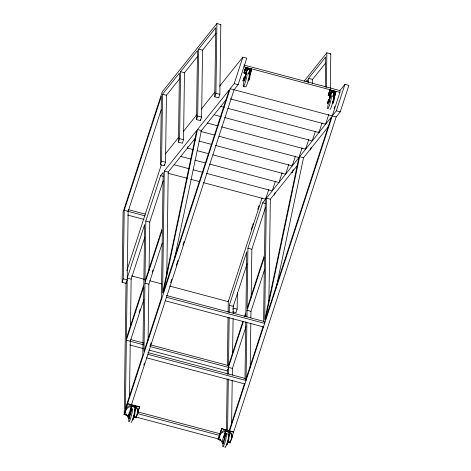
<?xml version="1.0" encoding="UTF-8"?>
<svg xmlns="http://www.w3.org/2000/svg" width="471" height="471" viewBox="0 0 471 471"><rect width="100%" height="100%" fill="white"/><g stroke="black" fill="none" stroke-linecap="round" stroke-linejoin="round"><path stroke-width="0.71" d="M179.698 78.716L166.457 95.266L165.521 162.224L164.373 165.751L160.44 164.709L161.4 96.19L124.22 210.325L123.261 278.844L127.188 279.886L126.04 283.418L122.113 282.376L123.096 212.068L162.265 91.816L216.895 23.55L220.822 24.592L219.845 94.33L218.697 97.862L214.77 96.814L215.736 27.73L198.632 49.102L197.696 116.06L196.548 119.587L200.475 120.635L201.623 117.102L202.559 50.15L216.059 33.276M127.582 415.622L124.056 414.386L230.142 88.725L234.217 83.638L242.848 57.144L246.775 58.186L238.143 84.68L234.069 89.773L131.332 405.154M124.22 413.897L126.057 281.952M126.346 340.215L125.392 408.581L142.831 355.04L143.79 286.674L126.346 340.215L143.696 344.831M128.165 210.184L126.375 338.425L143.814 284.884L144.656 224.561L127.217 278.102L131.144 279.144L130.485 326.35M124.056 414.686L127.57 403.6L139.575 406.791L136.054 417.877L133.228 417.123M129.501 396.611L130.29 340.068M131.368 406.108L130.367 413.491L128.465 418.796L127.853 417.053L131.368 406.108L135.73 407.268L134.735 414.651L133.464 418.872L132.828 419.955L132.757 419.62M136.054 417.877L137.155 414.209M144.938 283.142L143.985 351.513L161.423 297.972L162.377 229.607L144.938 283.142L148.865 284.19L148.082 340.268M145.804 221.034L144.962 281.358L162.401 227.817L163.178 172.415L160.587 175.648L145.804 221.034L149.731 222.076L149.054 270.737M160.44 164.709L161.594 161.176L162.53 94.224L179.427 73.105L178.462 142.189L182.389 143.237L183.537 139.704L184.473 72.752L197.773 56.131M164.297 171.014L162.595 293.074L196.766 130.438L164.297 171.014L168.224 172.062L195.212 138.339M164.373 165.751L164.391 164.297M166.787 275.17L168.224 172.062M178.462 142.189L179.61 138.662L180.546 71.704L197.514 50.503L196.548 119.587M200.475 120.635L200.493 119.163M214.77 96.814L215.918 93.287L216.895 23.55M220.917 440.456L218.097 439.408L221.611 428.622L233.61 432.113L221.611 428.622M225.409 431.124L224.408 438.513L222.506 443.812L221.894 442.075L225.409 431.124L229.771 432.29L228.771 439.673L227.505 443.888L226.869 444.977L226.798 444.642M226.486 430.088L227.199 378.849M227.257 374.457L227.334 369.335M227.381 365.679L228.058 317.413M228.129 312.297L228.294 300.457M227.587 429.964L228.294 379.09M228.37 373.968L229.153 317.589M229.224 312.514L229.33 305.267L246.769 251.732L245.927 312.055L244.337 316.93M227.976 442.334L230.095 442.899L227.982 442.033M231.614 423.782L232.221 380.138M232.297 375.01L232.386 368.428L245.986 326.68M232.597 353.515L233.08 318.632M233.151 313.562L233.263 305.915M232.733 311.808L236.006 312.679L237.154 309.147L237.39 292.379M243.901 72.976L245.662 67.282L243.901 72.976L245.903 73.505M244.025 80.176L242.948 80.888L244.231 76.932L244.537 80.188L244.92 79.499L246.386 71.356L247.54 69.39L249.748 69.979C251.084 70.915 247.828 85.822 248.258 79.428M244.997 378.549L245.791 321.793M245.862 316.736L245.897 313.845L244.997 316.618M246.875 322.753L246.068 380.468L147.888 354.345M246.957 316.901L247.051 310.312L264.49 256.772L263.589 321.481M247.917 248.199L247.075 308.523L264.514 254.988L265.291 199.586L262.7 202.818L247.917 248.199L251.844 249.247L251.173 297.177M251.661 69.178L251.667 68.878L249.907 74.571L251.661 69.178L245.662 67.583M250.195 367.433L250.813 323.071M250.884 317.943L250.978 311.355L264.578 269.612M203.448 182.648L265.609 199.186L265.62 197.997M266.409 198.185L264.702 320.239L298.879 157.608L266.409 198.185L270.336 199.227L297.325 165.504M268.917 300.881L270.336 199.227M292.273 165.274L292.291 164.085M291.049 172.145L292.356 172.492L292.379 171.02M221.541 126.846L305.597 149.213L305.614 148.018M307.451 81.966L307.481 79.758L306.103 81.477M308.54 82.772L308.599 78.363L325.702 56.991L325.278 87.123M312.467 83.82L312.526 79.405L325.579 63.096M227.805 108.312L318.926 132.551L318.944 131.362M326.379 87.312L326.862 52.805L330.789 53.853L330.306 88.36M328.234 95.413L329.994 89.72L328.234 95.413L330.236 95.943M329.011 100.588L328.358 102.613L327.28 103.326L328.564 99.369L328.993 102.59L330.719 93.794L331.867 91.827L334.074 92.416C335.423 93.594 331.99 109.184 332.603 101.171M335.988 91.615L335.994 91.315L334.233 97.008L335.988 91.615L329.988 90.02M229.518 431.277L339.921 92.363L339.95 90.573L344.96 84.309L348.887 85.357L340.256 111.851L336.182 116.938L230.095 442.899M244.231 76.932C244.149 87.382 245.503 69.349 247.357 69.231L249.93 69.914C250.89 72.693 249.695 80.041 248.547 80.9M328.564 99.369C328.475 109.82 329.835 91.786 331.69 91.668L334.257 92.351C335.217 95.13 334.021 102.478 332.879 103.337M132.363 419.514L132.439 419.849L133.069 418.766L134.341 414.545L135.336 407.321L131.762 406.373L130.761 413.597L128.86 418.902L128.247 417.159M226.404 444.536L226.474 444.871L227.11 443.788L228.382 439.567L229.377 432.343L225.797 431.389L224.802 438.613L223.531 442.834L222.901 443.918L222.824 443.582M197.496 129.531L163.331 292.114L229.206 89.902L197.496 129.531L201.423 130.573L226.245 99.558M174.347 259.439L201.423 130.573M299.609 156.696L265.444 319.285L331.319 117.067L299.609 156.696L303.536 157.738L328.352 126.723M276.153 288.04L303.536 157.738M128.147 211.373L161.247 109.761M122.113 282.376L123.261 278.844M126.87 270.601L161.353 164.75M131.144 279.144L144.738 237.402M149.731 222.076L163.149 180.888M187.87 146.693L187.417 148.077L193.069 149.578M139.116 312.408L140.252 308.923M152.28 271.997L152.957 269.912M130.273 341.257L143.873 299.515M148.865 284.19L162.236 243.142M143.808 365.143L144.491 363.053M149.943 346.315L151.073 342.841M170.661 282.718L171.797 279.232M176.331 265.308L177.92 260.434M182.913 245.108L184.043 241.629M128.683 415.811L129.784 412.437M131.103 408.392L131.762 406.373M134.677 409.346L135.336 407.321M243.242 81.012L244.531 77.044M245.603 74.624L247.357 69.231M245.562 75.454L247.54 69.39M137.815 412.184L139.575 406.791M248.429 74.024L249.748 69.979M248.611 73.959L249.93 69.914M251.208 229.542L252.344 226.062M252.609 225.25L253.286 223.166M257.784 209.348L258.944 205.803M262.07 197.908L228.276 301.652L169.648 286.05M265.609 199.186L268.764 189.495M247.081 263.878L233.257 306.315L229.33 305.267M251.844 249.247L265.491 207.358M232.845 309.276L233.227 308.099L237.154 309.147M275.429 181.17L272.273 190.855L206.581 173.381M274.34 195.012L275.105 192.657M282.094 172.839L278.938 182.53L209.713 164.114M288.758 164.509L285.603 174.199L212.845 154.841M295.423 156.178L292.267 165.869L215.271 145.386M242.977 321.11L228.482 365.59L150.785 344.919M243.413 321.475L227.31 370.913L148.901 350.047M292.356 172.492L293.315 169.548M302.088 147.853L298.932 157.544L219.109 136.302M305.597 149.213L308.752 139.522M315.417 131.191L312.261 140.882L224.673 117.579M310.442 149.89L311.207 147.535M327.569 103.449L328.864 99.481M218.091 439.702L221.605 428.916M329.935 97.061L331.69 91.668M329.671 98.569L331.867 91.827M318.926 132.551L322.082 122.86M332.762 96.461L334.074 92.416M332.938 96.396L334.257 92.351M328.746 114.535L325.591 124.226L230.231 98.851M223.825 437.459L225.797 431.389M229.089 430.888L244.49 383.6M245.715 379.856L263.083 326.533M334.086 108.571L334.763 106.493M228.5 435.039L229.377 432.343M229.112 434.309L229.771 432.29M332.255 115.895L336.329 110.803L344.96 84.309M220.522 24.969L220.822 24.592M165.439 153.882L178.756 137.238M183.349 131.497L196.666 114.859M201.258 109.119L214.976 91.975M219.545 86.264L242.848 57.144M304.237 81.083L326.862 52.805M330.489 54.224L330.789 53.853M242.948 80.888L243.848 80.017M198.632 49.102L202.559 50.15M308.599 78.363L312.526 79.405M243.884 65.016L339.95 90.573M243.854 66.8L339.921 92.363M234.217 83.638L238.143 84.68M336.329 110.803L340.256 111.851M243.542 86.364L245.721 86.941A6.818 0.801 -75.1 0 0 248.323 79.999A6.818 0.801 -75.1 0 0 249.082 73.776M180.546 71.704L184.473 72.752M230.142 88.725L336.182 116.938M215.918 93.287L219.845 94.33M220.74 106.428L224.273 107.37M162.53 94.224L166.457 95.266M214.075 114.759L221.14 116.637M197.696 116.06L201.623 117.102M207.411 123.09L218.008 125.91M200.746 131.421L214.876 135.177M194.081 139.746L195.494 140.123M199.027 141.065L211.738 144.444M179.61 138.662L183.537 139.704M197.308 150.708L208.606 153.717M180.752 156.407L190.643 159.039M194.876 160.164L205.474 162.984M161.594 161.176L165.521 162.224M174.087 164.732L188.918 168.683M193.157 169.807L203.048 172.439M168.129 173.251L187.199 178.326M190.731 179.268L199.209 181.523M160.587 175.648L163.207 176.348M262.7 202.818L265.32 203.513M128.171 209.583L145.139 214.099M124.22 210.325L145.115 215.889M127.706 215.088L143.961 219.415M131.503 275.9L144.22 279.285M149.872 280.787L161.877 283.984M247.051 310.312L250.978 311.355M166.499 295.488L264.684 321.611L264.661 323.4L166.475 297.278M165.327 300.804L263.513 326.927M131.009 339.656L143.72 343.041M150.055 346.521L232.386 368.428M129.831 344.978L143.255 348.546M147.912 352.555L246.097 378.678M146.734 357.872L244.92 383.995M127.57 403.9L139.569 407.091M226.374 433.703L228.559 434.28A6.818 0.801 -75.1 0 1 227.334 442.222A6.818 0.801 -75.1 0 1 224.961 446.749M137.797 411.878L220.44 433.868M137.067 413.479L219.71 435.469M135.913 417.012L218.562 438.996M124.056 414.386L127.588 415.328M218.803 439.596L220.216 439.973M128.265 416.711A6.253 5.623 0.8 0 1 127.641 407.862A6.253 5.623 0.8 0 1 137.332 409.482A6.253 5.623 0.8 0 1 133.275 417.547M125.733 412.202A6.253 5.623 0.8 0 1 125.633 410M125.81 409.293A6.253 5.623 0.8 0 1 133.57 405.496A6.253 5.623 0.8 0 1 137.809 412.484M246.215 74.259A6.818 0.801 -75.1 0 1 246.663 77.185A6.818 0.801 -75.1 0 1 243.725 86.199A6.818 0.801 -75.1 0 1 244.296 80.141M244.667 78.769A6.818 0.801 -75.1 0 1 245.261 76.797M246.386 74.789A3.126 2.814 0.8 0 1 245.144 70.732A3.126 2.814 0.8 0 1 249.76 70.108A3.126 2.814 0.8 0 1 249.924 74.306M245.185 72.634A3.126 2.814 0.8 0 1 245.756 68.931A3.126 2.814 0.8 0 1 249.913 69.025A3.126 2.814 0.8 0 1 250.295 72.752M224.979 436.576A6.818 0.801 -75.1 0 1 226.492 435.681A6.818 0.801 -75.1 0 1 223.69 445.831A6.818 0.801 -75.1 0 1 223.295 442.669M330.713 97.226A3.126 2.814 0.8 0 1 329.47 93.17A3.126 2.814 0.8 0 1 334.086 92.546A3.126 2.814 0.8 0 1 334.257 96.743M329.512 95.071A3.126 2.814 0.8 0 1 330.089 91.362A3.126 2.814 0.8 0 1 334.245 91.462A3.126 2.814 0.8 0 1 334.628 95.189M230.354 433.226A6.253 5.623 0.8 0 1 227.923 442.404M222.3 441.733A6.253 5.623 0.8 0 1 220.187 434.674A6.253 5.623 0.8 0 1 227.593 431.707M219.774 437.223A6.253 5.623 0.8 0 1 225.992 430.288A6.253 5.623 0.8 0 1 231.85 437.506M329.594 99.234A6.818 0.801 -75.1 0 1 331.284 98.05A6.818 0.801 -75.1 0 1 328.099 108.577A6.818 0.801 -75.1 0 1 328.993 101.206M333.415 96.208A6.818 0.801 -75.1 0 1 332.656 102.431A6.818 0.801 -75.1 0 1 330.053 109.378M130.697 412.284A6.818 0.801 -75.1 0 1 132.463 410.594A6.818 0.801 -75.1 0 1 129.49 421.139A6.818 0.801 -75.1 0 1 129.566 416.299M134.518 409.264A6.818 0.801 -75.1 0 1 133.758 415.481A6.818 0.801 -75.1 0 1 131.156 422.428"/></g></svg>
